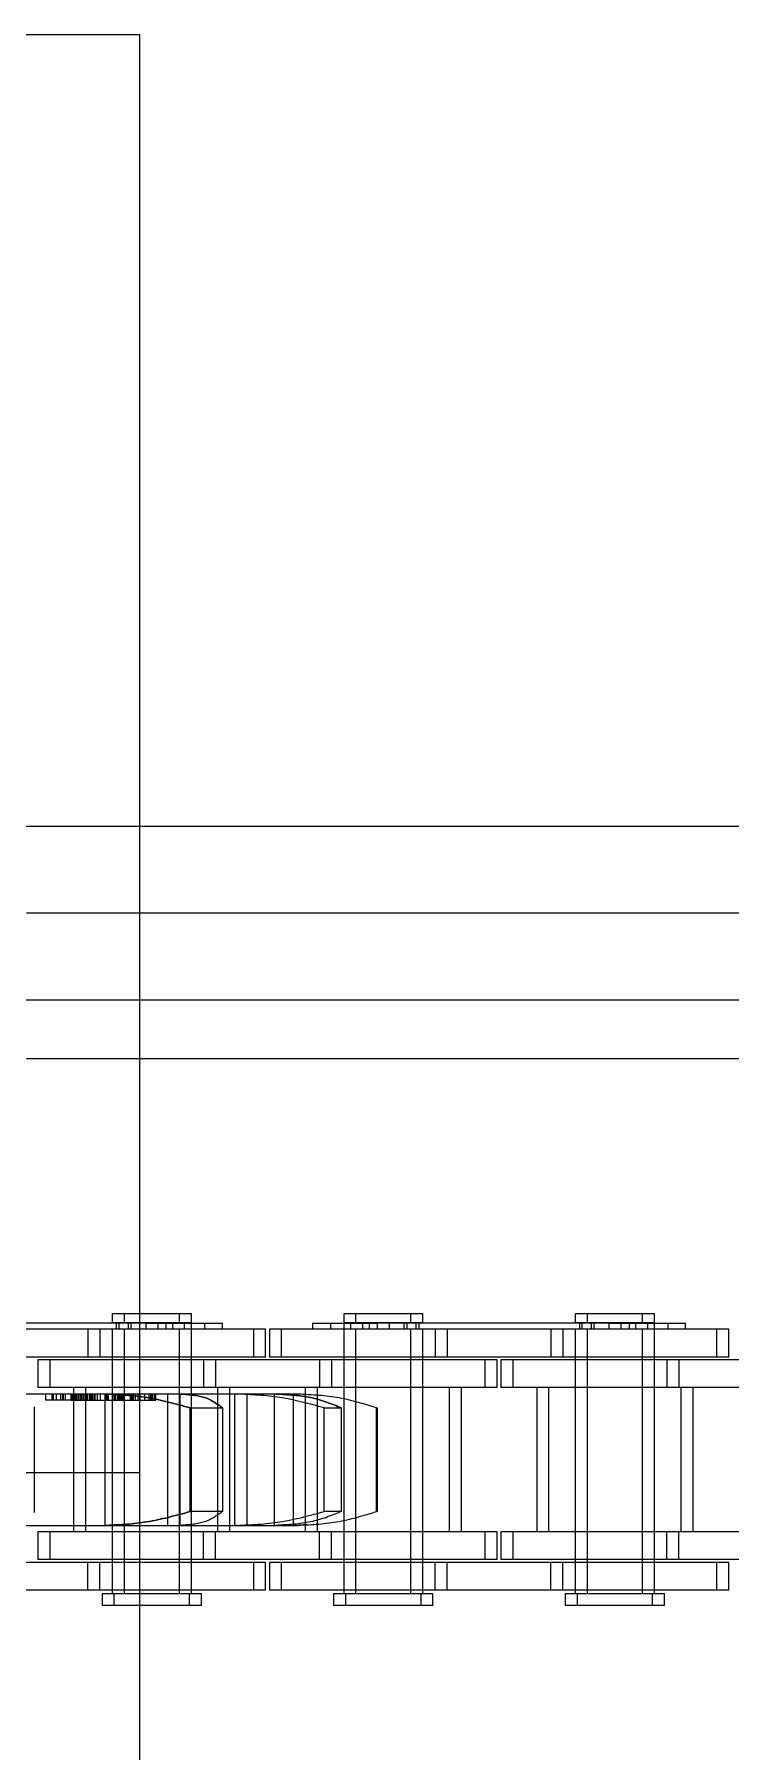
# Model space of a CAD drawing. Header units: metres. Extents: x 0 to 21025, y 0 to 14850.
# Drawn here: x 4675.7 to 4713.9, y 9285.4 to 9379.6 of the extents above; entities that cross this region are included whole.
import ezdxf

# ---------------------------------------------------------------- set-up
doc = ezdxf.new("R2010")
doc.units = ezdxf.units.M
doc.header["$LTSCALE"] = 25
doc.linetypes.add('HIDDEN2', pattern=[4.7625, 3.175, -1.5875])
doc.layers.add('SL4', color=4, linetype='Continuous')
doc.layers.add('ST1', color=7, linetype='HIDDEN2')

msp = doc.modelspace()

# ---------------------------------------------------------------- linework, layer by layer
at = {"layer": 'SL4'}
for p, q in [((4581.499, 9379.634), (4681.499, 9379.634)), ((4681.499, 9379.634), (4681.499, 9336.149)), ((4873.736, 9336.149), (3548.761, 9336.149)), ((3548.761, 9326.624), (4873.736, 9326.624))]:
    msp.add_line(p, q, dxfattribs=at)
at = {"layer": 'ST1'}
for p, q in [((4681.499, 9336.149), (4681.499, 9261.149)), ((4873.736, 9331.386), (3548.761, 9331.386)), ((3548.761, 9326.624), (4873.736, 9326.624)), ((4873.736, 9323.386), (3548.761, 9323.386)), ((4683.68, 9309.384), (4679.99, 9309.384)), ((4679.99, 9309.384), (4679.99, 9308.91)), ((4680.645, 9309.384), (4680.645, 9308.91)), ((4684.335, 9309.384), (4683.68, 9309.384)), ((4683.68, 9308.91), (4683.68, 9309.384)), ((4684.335, 9308.91), (4684.335, 9309.384)), ((4696.38, 9309.384), (4692.69, 9309.384)), ((4692.69, 9309.384), (4692.69, 9308.91)), ((4693.345, 9309.384), (4693.345, 9308.91)), ((4697.035, 9309.384), (4696.38, 9309.384)), ((4696.38, 9308.91), (4696.38, 9309.384)), ((4697.035, 9308.91), (4697.035, 9309.384)), ((4709.08, 9309.384), (4705.39, 9309.384)), ((4705.39, 9309.384), (4705.39, 9308.91)), ((4706.045, 9309.384), (4706.045, 9308.91)), ((4709.735, 9309.384), (4709.08, 9309.384)), ((4709.08, 9308.91), (4709.08, 9309.384)), ((4709.735, 9308.91), (4709.735, 9309.384)), ((4458.259, 9308.604), (4681.499, 9308.604)), ((4681.835, 9308.873), (4669.135, 9308.873)), ((4678.66, 9308.541), (4672.31, 9308.541)), ((4678.66, 9308.541), (4678.66, 9307.021)), ((4687.755, 9308.541), (4678.66, 9308.541)), ((4679.315, 9308.541), (4679.315, 9307.021)), ((4679.99, 9308.91), (4683.68, 9308.91)), ((4679.99, 9308.541), (4679.99, 9307.021)), ((4679.99, 9308.541), (4679.99, 9294.042)), ((4680.216, 9308.873), (4680.216, 9308.541)), ((4680.359, 9308.91), (4680.359, 9308.541)), ((4680.645, 9308.541), (4680.645, 9307.021)), ((4680.645, 9308.541), (4680.645, 9294.042)), ((4680.871, 9308.873), (4680.871, 9308.541)), ((4681.014, 9308.91), (4681.014, 9308.541)), ((4681.835, 9308.873), (4681.835, 9308.541)), ((4681.835, 9308.873), (4685.065, 9308.873)), ((4682.49, 9308.873), (4682.49, 9308.541)), ((4682.942, 9308.873), (4682.942, 9308.541)), ((4683.311, 9308.541), (4683.311, 9308.91)), ((4683.68, 9308.91), (4684.335, 9308.91)), ((4683.68, 9307.021), (4683.68, 9308.541)), ((4683.68, 9294.042), (4683.68, 9308.541)), ((4683.966, 9308.541), (4683.966, 9308.91)), ((4684.335, 9307.021), (4684.335, 9308.873)), ((4684.335, 9294.042), (4684.335, 9308.541)), ((4685.065, 9308.873), (4685.065, 9308.541)), ((4685.065, 9308.873), (4686.042, 9308.873)), ((4686.042, 9308.541), (4686.042, 9308.873)), ((4688.41, 9308.541), (4687.755, 9308.541)), ((4687.755, 9307.021), (4687.755, 9308.541)), ((4688.41, 9307.021), (4688.41, 9308.541)), ((4697.71, 9308.541), (4688.615, 9308.541)), ((4688.615, 9308.541), (4688.615, 9307.021)), ((4689.27, 9308.541), (4689.27, 9307.021)), ((4690.983, 9308.873), (4694.535, 9308.873)), ((4690.983, 9308.873), (4690.983, 9308.541)), ((4691.959, 9308.873), (4691.959, 9308.541)), ((4692.69, 9308.91), (4696.38, 9308.91)), ((4692.69, 9308.873), (4692.69, 9307.021)), ((4692.69, 9308.541), (4692.69, 9294.042)), ((4693.059, 9308.91), (4693.059, 9308.541)), ((4693.345, 9308.541), (4693.345, 9307.021)), ((4693.345, 9308.541), (4693.345, 9294.042)), ((4693.714, 9308.91), (4693.714, 9308.541)), ((4694.083, 9308.873), (4694.083, 9308.541)), ((4694.535, 9308.873), (4694.535, 9308.541)), ((4707.235, 9308.873), (4694.535, 9308.873)), ((4695.19, 9308.873), (4695.19, 9308.541)), ((4696.011, 9308.541), (4696.011, 9308.91)), ((4696.154, 9308.873), (4696.154, 9308.541)), ((4696.38, 9308.91), (4697.035, 9308.91)), ((4696.38, 9307.021), (4696.38, 9308.541)), ((4696.38, 9294.042), (4696.38, 9308.541)), ((4696.666, 9308.541), (4696.666, 9308.91)), ((4696.809, 9308.873), (4696.809, 9308.541)), ((4697.035, 9307.021), (4697.035, 9308.541)), ((4697.035, 9294.042), (4697.035, 9308.541)), ((4697.71, 9308.541), (4697.71, 9307.021)), ((4704.06, 9308.541), (4697.71, 9308.541)), ((4698.365, 9308.541), (4698.365, 9307.021)), ((4704.06, 9308.541), (4704.06, 9307.021)), ((4713.155, 9308.541), (4704.06, 9308.541)), ((4704.715, 9308.541), (4704.715, 9307.021)), ((4705.39, 9308.91), (4709.08, 9308.91)), ((4705.39, 9308.541), (4705.39, 9307.021)), ((4705.39, 9308.541), (4705.39, 9294.042)), ((4705.616, 9308.873), (4705.616, 9308.541)), ((4705.759, 9308.91), (4705.759, 9308.541)), ((4706.045, 9308.541), (4706.045, 9307.021)), ((4706.045, 9308.541), (4706.045, 9294.042)), ((4706.271, 9308.873), (4706.271, 9308.541)), ((4706.414, 9308.91), (4706.414, 9308.541)), ((4707.235, 9308.873), (4707.235, 9308.541)), ((4707.235, 9308.873), (4710.465, 9308.873)), ((4707.89, 9308.873), (4707.89, 9308.541)), ((4708.342, 9308.873), (4708.342, 9308.541)), ((4708.711, 9308.541), (4708.711, 9308.91)), ((4709.08, 9308.91), (4709.735, 9308.91)), ((4709.08, 9307.021), (4709.08, 9308.541)), ((4709.08, 9294.042), (4709.08, 9308.541)), ((4709.366, 9308.541), (4709.366, 9308.91)), ((4709.735, 9307.021), (4709.735, 9308.873)), ((4709.735, 9294.042), (4709.735, 9308.541)), ((4710.465, 9308.873), (4710.465, 9308.541)), ((4710.465, 9308.873), (4711.442, 9308.873)), ((4711.442, 9308.541), (4711.442, 9308.873)), ((4713.81, 9308.541), (4713.155, 9308.541)), ((4713.155, 9307.021), (4713.155, 9308.541)), ((4713.81, 9307.021), (4713.81, 9308.541)), ((4678.66, 9307.021), (4672.31, 9307.021)), ((4685.01, 9306.869), (4675.915, 9306.869)), ((4675.915, 9306.869), (4675.915, 9305.349)), ((4676.57, 9306.869), (4676.57, 9305.349)), ((4687.755, 9307.021), (4678.66, 9307.021)), ((4679.99, 9306.869), (4679.99, 9305.349)), ((4680.645, 9306.869), (4680.645, 9305.349)), ((4683.68, 9305.349), (4683.68, 9306.869)), ((4684.335, 9305.349), (4684.335, 9306.869)), ((4685.01, 9306.869), (4685.01, 9305.349)), ((4691.36, 9306.869), (4685.01, 9306.869)), ((4685.665, 9306.869), (4685.665, 9305.349)), ((4688.41, 9307.021), (4687.755, 9307.021)), ((4697.71, 9307.021), (4688.615, 9307.021)), ((4691.36, 9306.869), (4691.36, 9305.349)), ((4700.455, 9306.869), (4691.36, 9306.869)), ((4692.015, 9306.869), (4692.015, 9305.349)), ((4692.69, 9306.869), (4692.69, 9305.349)), ((4693.345, 9306.869), (4693.345, 9305.349)), ((4696.38, 9305.349), (4696.38, 9306.869)), ((4697.035, 9305.349), (4697.035, 9306.869)), ((4704.06, 9307.021), (4697.71, 9307.021)), ((4701.11, 9306.869), (4700.455, 9306.869)), ((4700.455, 9305.349), (4700.455, 9306.869)), ((4701.11, 9305.349), (4701.11, 9306.869)), ((4710.41, 9306.869), (4701.315, 9306.869)), ((4701.315, 9306.869), (4701.315, 9305.349)), ((4701.97, 9306.869), (4701.97, 9305.349)), ((4713.155, 9307.021), (4704.06, 9307.021)), ((4705.39, 9306.869), (4705.39, 9305.349)), ((4706.045, 9306.869), (4706.045, 9305.349)), ((4709.08, 9305.349), (4709.08, 9306.869)), ((4709.735, 9305.349), (4709.735, 9306.869)), ((4710.41, 9306.869), (4710.41, 9305.349)), ((4716.76, 9306.869), (4710.41, 9306.869)), ((4711.065, 9306.869), (4711.065, 9305.349)), ((4713.81, 9307.021), (4713.155, 9307.021)), ((4685.01, 9305.349), (4675.915, 9305.349)), ((4677.875, 9305.349), (4677.875, 9297.419)), ((4678.53, 9305.349), (4678.53, 9297.419)), ((4679.99, 9305.349), (4679.99, 9297.419)), ((4680.645, 9305.349), (4680.645, 9297.419)), ((4683.68, 9297.419), (4683.68, 9305.349)), ((4684.335, 9297.419), (4684.335, 9305.349)), ((4691.36, 9305.349), (4685.01, 9305.349)), ((4685.795, 9297.419), (4685.795, 9305.349)), ((4686.45, 9297.419), (4686.45, 9305.349)), ((4690.575, 9305.349), (4690.575, 9297.419)), ((4691.23, 9305.349), (4691.23, 9297.419)), ((4700.455, 9305.349), (4691.36, 9305.349)), ((4692.69, 9305.349), (4692.69, 9297.419)), ((4693.345, 9305.349), (4693.345, 9297.419)), ((4696.38, 9297.419), (4696.38, 9305.349)), ((4697.035, 9297.419), (4697.035, 9305.349)), ((4698.495, 9297.419), (4698.495, 9305.349)), ((4699.15, 9297.419), (4699.15, 9305.349)), ((4701.11, 9305.349), (4700.455, 9305.349)), ((4710.41, 9305.349), (4701.315, 9305.349)), ((4703.275, 9305.349), (4703.275, 9297.419)), ((4703.93, 9305.349), (4703.93, 9297.419)), ((4705.39, 9305.349), (4705.39, 9297.419)), ((4706.045, 9305.349), (4706.045, 9297.419)), ((4709.08, 9297.419), (4709.08, 9305.349)), ((4709.735, 9297.419), (4709.735, 9305.349)), ((4716.76, 9305.349), (4710.41, 9305.349)), ((4711.195, 9297.419), (4711.195, 9305.349)), ((4711.85, 9297.419), (4711.85, 9305.349)), ((4679.598, 9304.989), (4675.053, 9304.989)), ((4675.727, 9298.483), (4675.727, 9304.284)), ((4676.34, 9304.989), (4676.34, 9304.654)), ((4677.179, 9304.654), (4676.34, 9304.654)), ((4676.675, 9304.989), (4676.675, 9304.654)), ((4676.777, 9304.654), (4676.777, 9304.989)), ((4676.948, 9304.654), (4676.948, 9304.989)), ((4677.179, 9304.654), (4677.179, 9304.989)), ((4677.332, 9304.654), (4677.179, 9304.654)), ((4677.283, 9304.654), (4677.283, 9304.989)), ((4677.332, 9304.654), (4677.332, 9304.989)), ((4677.747, 9304.654), (4677.332, 9304.654)), ((4677.424, 9304.654), (4677.424, 9304.989)), ((4677.747, 9304.654), (4677.747, 9304.989)), ((4677.747, 9304.654), (4680.176, 9304.654)), ((4677.806, 9304.654), (4677.806, 9304.989)), ((4677.806, 9304.989), (4677.806, 9304.654)), ((4677.857, 9304.654), (4677.857, 9304.989)), ((4677.87, 9304.654), (4677.87, 9304.989)), ((4677.871, 9304.654), (4677.871, 9304.989)), ((4677.928, 9304.654), (4677.928, 9304.989)), ((4678.004, 9304.654), (4678.004, 9304.989)), ((4678.013, 9304.654), (4678.013, 9304.989)), ((4678.044, 9304.654), (4678.044, 9304.989)), ((4678.118, 9304.989), (4678.118, 9304.654)), ((4678.121, 9304.654), (4678.121, 9304.989)), ((4678.129, 9304.654), (4678.129, 9304.989)), ((4678.142, 9304.654), (4678.142, 9304.989)), ((4678.235, 9304.654), (4678.235, 9304.989)), ((4678.255, 9304.654), (4678.255, 9304.989)), ((4678.263, 9304.654), (4678.263, 9304.989)), ((4678.331, 9304.654), (4678.331, 9304.989)), ((4678.424, 9304.654), (4678.424, 9304.989)), ((4678.508, 9304.654), (4678.508, 9304.989)), ((4678.588, 9304.654), (4678.588, 9304.989)), ((4678.637, 9304.654), (4678.637, 9304.989)), ((4678.74, 9304.654), (4678.74, 9304.989)), ((4678.772, 9304.654), (4678.772, 9304.989)), ((4678.775, 9304.654), (4678.775, 9304.989)), ((4678.808, 9304.654), (4678.808, 9304.989)), ((4678.847, 9304.654), (4678.847, 9304.989)), ((4678.881, 9304.654), (4678.881, 9304.989)), ((4678.884, 9304.654), (4678.884, 9304.989)), ((4678.91, 9304.654), (4678.91, 9304.989)), ((4678.914, 9304.654), (4678.914, 9304.989)), ((4679.002, 9304.654), (4679.002, 9304.989)), ((4679.016, 9304.654), (4679.016, 9304.989)), ((4679.032, 9304.654), (4679.032, 9304.989)), ((4679.051, 9304.654), (4679.051, 9304.989)), ((4679.059, 9304.654), (4679.059, 9304.989)), ((4679.192, 9304.654), (4679.192, 9304.989)), ((4679.352, 9304.654), (4679.352, 9304.989)), ((4679.598, 9304.989), (4679.598, 9297.779)), ((4679.713, 9304.989), (4679.598, 9304.989)), ((4679.687, 9304.654), (4679.687, 9304.989)), ((4683.782, 9304.989), (4679.713, 9304.989)), ((4679.735, 9304.654), (4679.735, 9304.989)), ((4679.796, 9304.654), (4679.796, 9304.989)), ((4680.095, 9304.654), (4680.095, 9304.989)), ((4680.137, 9304.654), (4680.137, 9304.989)), ((4680.157, 9304.654), (4680.157, 9304.989)), ((4680.176, 9304.654), (4680.176, 9304.989)), ((4680.176, 9304.654), (4680.566, 9304.654)), ((4680.286, 9304.654), (4680.286, 9304.989)), ((4680.331, 9304.654), (4680.331, 9304.989)), ((4680.412, 9304.654), (4680.412, 9304.989)), ((4680.466, 9304.654), (4680.466, 9304.989)), ((4680.521, 9304.654), (4680.521, 9304.989)), ((4680.538, 9304.654), (4680.538, 9304.989)), ((4680.559, 9304.654), (4680.559, 9304.989)), ((4680.566, 9304.654), (4680.566, 9304.989)), ((4680.566, 9304.654), (4681.414, 9304.654)), ((4680.638, 9304.654), (4680.638, 9304.989)), ((4680.662, 9304.654), (4680.662, 9304.989)), ((4680.997, 9304.654), (4680.997, 9304.989)), ((4681.023, 9304.654), (4681.023, 9304.989)), ((4681.07, 9304.654), (4681.07, 9304.989)), ((4681.108, 9304.654), (4681.108, 9304.989)), ((4681.156, 9304.654), (4681.156, 9304.989)), ((4681.277, 9304.654), (4681.277, 9304.989)), ((4681.414, 9304.654), (4681.414, 9304.989)), ((4681.414, 9304.654), (4681.696, 9304.654)), ((4681.509, 9304.654), (4681.509, 9304.989)), ((4681.53, 9304.654), (4681.53, 9304.989)), ((4681.696, 9304.654), (4681.78, 9304.654)), ((4681.78, 9304.654), (4681.78, 9304.989)), ((4681.78, 9304.654), (4682.105, 9304.654)), ((4682.014, 9304.654), (4682.014, 9304.989)), ((4682.105, 9304.654), (4682.105, 9304.989)), ((4682.105, 9304.654), (4682.141, 9304.654)), ((4682.141, 9304.654), (4682.141, 9304.989)), ((4682.141, 9304.654), (4682.348, 9304.654)), ((4682.183, 9304.654), (4682.183, 9304.989)), ((4682.221, 9304.654), (4682.221, 9304.989)), ((4682.338, 9304.654), (4682.338, 9304.989)), ((4682.348, 9304.654), (4682.348, 9304.989)), ((4682.348, 9304.654), (4682.383, 9304.654)), ((4682.368, 9304.654), (4682.368, 9304.989)), ((4682.383, 9304.654), (4682.383, 9304.989)), ((4683.035, 9304.989), (4683.035, 9297.779)), ((4683.704, 9304.989), (4683.704, 9297.779)), ((4686.696, 9304.989), (4683.782, 9304.989)), ((4686.696, 9304.989), (4686.696, 9297.779)), ((4686.824, 9304.989), (4686.696, 9304.989)), ((4686.696, 9304.989), (4686.824, 9304.989)), ((4688.989, 9304.989), (4686.824, 9304.989)), ((4687.382, 9304.989), (4687.382, 9297.779)), ((4688.88, 9304.989), (4688.88, 9297.779)), ((4689.919, 9304.989), (4688.989, 9304.989)), ((4689.919, 9304.989), (4689.919, 9297.779)), ((4690.045, 9304.989), (4689.919, 9304.989)), ((4689.919, 9304.989), (4690.045, 9304.989)), ((4690.186, 9304.989), (4690.045, 9304.989)), ((4684.275, 9298.541), (4684.275, 9304.227)), ((4684.275, 9304.227), (4686.038, 9304.227)), ((4686.038, 9304.227), (4686.038, 9298.541)), ((4691.619, 9298.541), (4691.619, 9304.227)), ((4691.619, 9304.227), (4692.557, 9304.227)), ((4692.557, 9304.227), (4692.557, 9298.541)), ((4694.495, 9298.541), (4694.495, 9304.227)), ((4694.495, 9304.227), (4694.519, 9304.227)), ((4694.519, 9304.227), (4694.519, 9298.541)), ((4681.499, 9300.666), (4458.259, 9300.666)), ((4675.053, 9297.779), (4679.598, 9297.779)), ((4679.598, 9297.779), (4679.713, 9297.779)), ((4679.713, 9297.779), (4679.598, 9297.779)), ((4679.713, 9297.779), (4683.782, 9297.779)), ((4683.782, 9297.779), (4686.696, 9297.779)), ((4686.038, 9298.541), (4684.275, 9298.541)), ((4686.696, 9297.779), (4686.824, 9297.779)), ((4686.824, 9297.779), (4686.696, 9297.779)), ((4686.824, 9297.779), (4688.989, 9297.779)), ((4688.989, 9297.779), (4689.919, 9297.779)), ((4689.919, 9297.779), (4690.045, 9297.779)), ((4690.045, 9297.779), (4689.919, 9297.779)), ((4690.66, 9297.831), (4690.045, 9297.779)), ((4690.045, 9297.779), (4690.186, 9297.779)), ((4690.666, 9297.788), (4690.186, 9297.779)), ((4692.557, 9298.541), (4691.619, 9298.541)), ((4694.519, 9298.541), (4694.495, 9298.541)), ((4685.01, 9297.419), (4675.915, 9297.419)), ((4675.915, 9297.419), (4675.915, 9295.899)), ((4676.57, 9297.419), (4676.57, 9295.899)), ((4679.99, 9297.419), (4679.99, 9295.899)), ((4680.645, 9297.419), (4680.645, 9295.899)), ((4683.68, 9295.899), (4683.68, 9297.419)), ((4684.335, 9295.899), (4684.335, 9297.419)), ((4685.01, 9295.899), (4685.01, 9297.419)), ((4691.36, 9297.419), (4685.01, 9297.419)), ((4685.665, 9295.899), (4685.665, 9297.419)), ((4691.36, 9295.899), (4691.36, 9297.419)), ((4700.455, 9297.419), (4691.36, 9297.419)), ((4692.015, 9295.899), (4692.015, 9297.419)), ((4692.69, 9297.419), (4692.69, 9295.899)), ((4693.345, 9297.419), (4693.345, 9295.899)), ((4696.38, 9295.899), (4696.38, 9297.419)), ((4697.035, 9295.899), (4697.035, 9297.419)), ((4701.11, 9297.419), (4700.455, 9297.419)), ((4700.455, 9295.899), (4700.455, 9297.419)), ((4701.11, 9295.899), (4701.11, 9297.419)), ((4710.41, 9297.419), (4701.315, 9297.419)), ((4701.315, 9297.419), (4701.315, 9295.899)), ((4701.97, 9297.419), (4701.97, 9295.899)), ((4705.39, 9297.419), (4705.39, 9295.899)), ((4706.045, 9297.419), (4706.045, 9295.899)), ((4709.08, 9295.899), (4709.08, 9297.419)), ((4709.735, 9295.899), (4709.735, 9297.419)), ((4710.41, 9295.899), (4710.41, 9297.419)), ((4716.76, 9297.419), (4710.41, 9297.419)), ((4711.065, 9295.899), (4711.065, 9297.419)), ((4685.01, 9295.899), (4675.915, 9295.899)), ((4691.36, 9295.899), (4685.01, 9295.899)), ((4700.455, 9295.899), (4691.36, 9295.899)), ((4701.11, 9295.899), (4700.455, 9295.899)), ((4710.41, 9295.899), (4701.315, 9295.899)), ((4716.76, 9295.899), (4710.41, 9295.899)), ((4678.66, 9295.747), (4672.31, 9295.747)), ((4678.66, 9294.227), (4678.66, 9295.747)), ((4687.755, 9295.747), (4678.66, 9295.747)), ((4679.315, 9294.227), (4679.315, 9295.747)), ((4679.99, 9295.747), (4679.99, 9294.227)), ((4680.645, 9295.747), (4680.645, 9294.227)), ((4683.68, 9294.227), (4683.68, 9295.747)), ((4684.335, 9294.227), (4684.335, 9295.747)), ((4688.41, 9295.747), (4687.755, 9295.747)), ((4687.755, 9294.227), (4687.755, 9295.747)), ((4688.41, 9294.227), (4688.41, 9295.747)), ((4697.71, 9295.747), (4688.615, 9295.747)), ((4688.615, 9295.747), (4688.615, 9294.227)), ((4689.27, 9295.747), (4689.27, 9294.227)), ((4692.69, 9295.747), (4692.69, 9294.227)), ((4693.345, 9295.747), (4693.345, 9294.227)), ((4696.38, 9294.227), (4696.38, 9295.747)), ((4697.035, 9294.227), (4697.035, 9295.747)), ((4697.71, 9294.227), (4697.71, 9295.747)), ((4704.06, 9295.747), (4697.71, 9295.747)), ((4698.365, 9294.227), (4698.365, 9295.747)), ((4704.06, 9294.227), (4704.06, 9295.747)), ((4713.155, 9295.747), (4704.06, 9295.747)), ((4704.715, 9294.227), (4704.715, 9295.747)), ((4705.39, 9295.747), (4705.39, 9294.227)), ((4706.045, 9295.747), (4706.045, 9294.227)), ((4709.08, 9294.227), (4709.08, 9295.747)), ((4709.735, 9294.227), (4709.735, 9295.747)), ((4713.81, 9295.747), (4713.155, 9295.747)), ((4713.155, 9294.227), (4713.155, 9295.747)), ((4713.81, 9294.227), (4713.81, 9295.747)), ((4678.66, 9294.227), (4672.31, 9294.227)), ((4687.755, 9294.227), (4678.66, 9294.227)), ((4679.436, 9294.042), (4684.233, 9294.042)), ((4679.436, 9294.042), (4679.436, 9293.384)), ((4680.091, 9294.042), (4680.091, 9293.384)), ((4684.233, 9294.042), (4684.888, 9294.042)), ((4684.233, 9293.384), (4684.233, 9294.042)), ((4684.888, 9293.384), (4684.888, 9294.042)), ((4688.41, 9294.227), (4687.755, 9294.227)), ((4697.71, 9294.227), (4688.615, 9294.227)), ((4692.136, 9294.042), (4696.933, 9294.042)), ((4692.136, 9294.042), (4692.136, 9293.384)), ((4692.791, 9294.042), (4692.791, 9293.384)), ((4696.933, 9294.042), (4697.588, 9294.042)), ((4696.933, 9293.384), (4696.933, 9294.042)), ((4697.588, 9293.384), (4697.588, 9294.042)), ((4704.06, 9294.227), (4697.71, 9294.227)), ((4713.155, 9294.227), (4704.06, 9294.227)), ((4704.836, 9294.042), (4709.633, 9294.042)), ((4704.836, 9294.042), (4704.836, 9293.384)), ((4705.491, 9294.042), (4705.491, 9293.384)), ((4709.633, 9294.042), (4710.288, 9294.042)), ((4709.633, 9293.384), (4709.633, 9294.042)), ((4710.288, 9293.384), (4710.288, 9294.042)), ((4713.81, 9294.227), (4713.155, 9294.227)), ((4684.233, 9293.384), (4679.436, 9293.384)), ((4684.888, 9293.384), (4684.233, 9293.384)), ((4696.933, 9293.384), (4692.136, 9293.384)), ((4697.588, 9293.384), (4696.933, 9293.384)), ((4709.633, 9293.384), (4704.836, 9293.384)), ((4710.288, 9293.384), (4709.633, 9293.384))]:
    msp.add_line(p, q, dxfattribs=at)
for points, knots in [([(4684.275, 9304.227), (4683.475, 9304.449), (4681.923, 9304.88), (4680.435, 9304.953), (4679.713, 9304.989)], [0, 0, 0, 0, 0.515264, 1, 1, 1, 1]), ([(4679.713, 9304.989), (4680.435, 9304.953), (4681.923, 9304.88), (4683.475, 9304.449), (4684.275, 9304.227)], [0, 0, 0, 0, 0.484736, 1, 1, 1, 1]), ([(4683.782, 9304.989), (4684.234, 9304.953), (4685.167, 9304.88), (4685.742, 9304.449), (4686.038, 9304.227)], [0, 0, 0, 0, 0.484737, 1, 1, 1, 1]), ([(4686.038, 9304.227), (4685.742, 9304.449), (4685.167, 9304.88), (4684.234, 9304.953), (4683.782, 9304.989)], [0, 0, 0, 0, 0.515263, 1, 1, 1, 1]), ([(4691.619, 9304.227), (4690.813, 9304.449), (4689.248, 9304.88), (4687.615, 9304.953), (4686.824, 9304.989)], [0, 0, 0, 0, 0.515256, 1, 1, 1, 1]), ([(4688.989, 9304.989), (4689.637, 9304.953), (4690.974, 9304.88), (4692.019, 9304.449), (4692.557, 9304.227)], [0, 0, 0, 0, 0.484736, 1, 1, 1, 1]), ([(4692.557, 9304.227), (4692.019, 9304.449), (4690.974, 9304.88), (4689.637, 9304.953), (4688.989, 9304.989)], [0, 0, 0, 0, 0.515264, 1, 1, 1, 1]), ([(4694.495, 9304.227), (4693.78, 9304.449), (4692.392, 9304.88), (4690.811, 9304.953), (4690.045, 9304.989)], [0, 0, 0, 0, 0.515254, 1, 1, 1, 1]), ([(4679.713, 9297.779), (4680.435, 9297.814), (4681.923, 9297.887), (4683.475, 9298.318), (4684.275, 9298.541)], [0, 0, 0, 0, 0.484736, 1, 1, 1, 1]), ([(4684.275, 9298.541), (4683.475, 9298.318), (4681.923, 9297.887), (4680.435, 9297.814), (4679.713, 9297.779)], [0, 0, 0, 0, 0.515264, 1, 1, 1, 1]), ([(4686.038, 9298.541), (4685.742, 9298.318), (4685.167, 9297.887), (4684.234, 9297.814), (4683.782, 9297.779)], [0, 0, 0, 0, 0.515263, 1, 1, 1, 1]), ([(4686.824, 9297.779), (4687.615, 9297.814), (4689.248, 9297.887), (4690.813, 9298.318), (4691.619, 9298.541)], [0, 0, 0, 0, 0.484722, 1, 1, 1, 1]), ([(4692.557, 9298.541), (4692.019, 9298.318), (4690.974, 9297.887), (4689.637, 9297.814), (4688.989, 9297.779)], [0, 0, 0, 0, 0.515264, 1, 1, 1, 1]), ([(4690.045, 9297.779), (4690.811, 9297.814), (4692.392, 9297.887), (4693.78, 9298.318), (4694.495, 9298.541)], [0, 0, 0, 0, 0.4847248, 1, 1, 1, 1])]:
    msp.add_open_spline(points, degree=3, knots=knots, dxfattribs=at)

doc.saveas('drawing.dxf')
